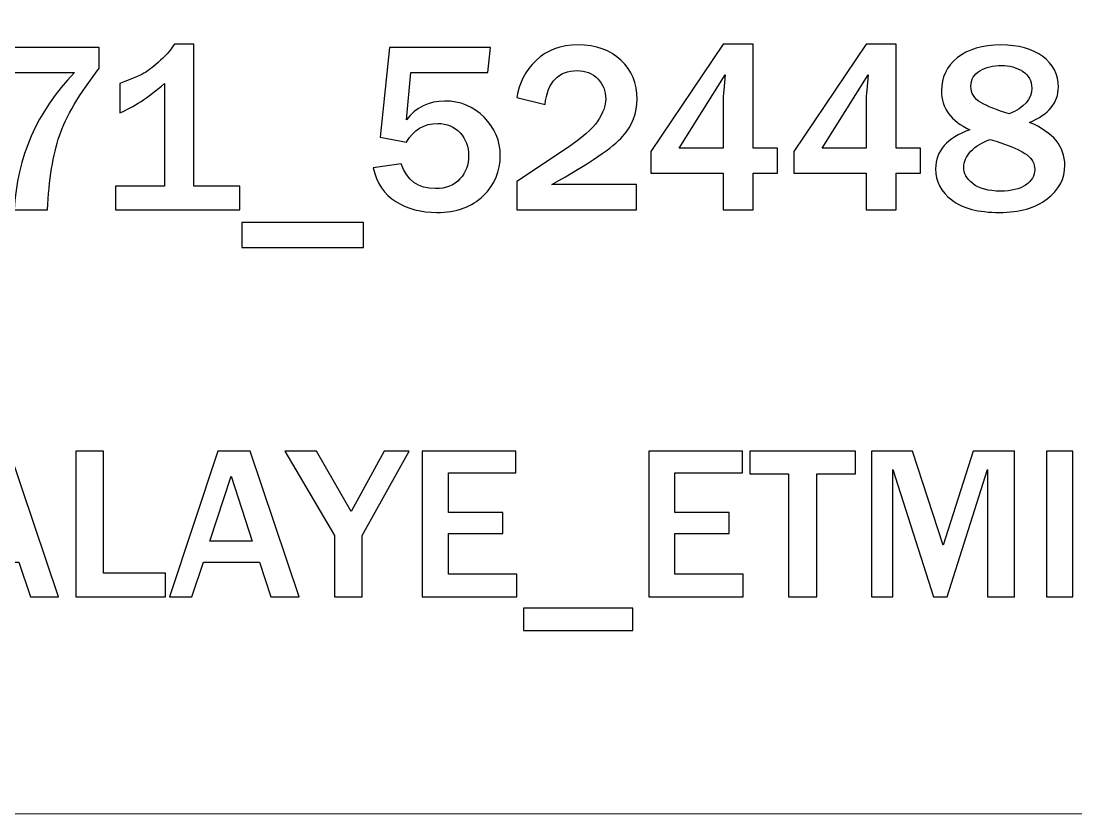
# Model space of a CAD drawing. Header units: millimetres. Extents: x -79 to 26, y -25 to 24.
# Drawn here: x -65.41 to -51.52, y -20.49 to -10.05 of the extents above; entities that cross this region are included whole.
import ezdxf

# ---------------------------------------------------------------- set-up
doc = ezdxf.new("R2010")
doc.units = ezdxf.units.MM
doc.header["$MEASUREMENT"] = 0
doc.layers.add('Layer 1', color=7, linetype='Continuous')

msp = doc.modelspace()

# ---------------------------------------------------------------- linework, layer by layer
at = {"layer": 'Layer 1', "color": 250, "lineweight": 18}
msp.add_open_spline([(-76.0797, 19.3105), (-76.0797, 19.3105), (-42.2797, 19.3105), (-42.2797, 19.3105), (-40.6274, 19.3105), (-39.2797, 17.9628), (-39.2797, 16.3105), (-39.2797, 16.3105), (-39.2797, -17.4895), (-39.2797, -17.4895), (-39.2797, -19.1418), (-40.6274, -20.4895), (-42.2797, -20.4895), (-42.2797, -20.4895), (-76.0797, -20.4895), (-76.0797, -20.4895), (-77.732, -20.4895), (-79.0797, -19.1418), (-79.0797, -17.4895), (-79.0797, -17.4895), (-79.0797, 16.3105), (-79.0797, 16.3105), (-79.0797, 17.9628), (-77.732, 19.3105), (-76.0797, 19.3105)], degree=3, knots=[0, 0, 0, 0, 0.125, 0.125, 0.125, 0.25, 0.25, 0.25, 0.375, 0.375, 0.375, 0.5, 0.5, 0.5, 0.625, 0.625, 0.625, 0.75, 0.75, 0.75, 0.875, 0.875, 0.875, 1, 1, 1, 1], dxfattribs=at)
at = {"layer": 'Layer 1', "color": 240}
for points, knots in [([(-65.896, -10.3963), (-65.896, -10.3963), (-64.3774, -10.3963), (-64.3774, -10.3963), (-64.3774, -10.3963), (-64.3774, -10.6691), (-64.3774, -10.6691), (-64.6409, -11.0109), (-64.8154, -11.3072), (-64.9017, -11.5578), (-64.9877, -11.8087), (-65.0397, -12.1342), (-65.0576, -12.5358), (-65.0576, -12.5358), (-65.4978, -12.5358), (-65.4978, -12.5358), (-65.4615, -11.8429), (-65.197, -11.2404), (-64.705, -10.7274), (-64.705, -10.7274), (-65.9288, -10.7274), (-65.9288, -10.7274), (-65.9288, -10.7274), (-65.896, -10.3963), (-65.896, -10.3963)], [0, 0, 0, 0, 0.125, 0.125, 0.125, 0.25, 0.25, 0.25, 0.375, 0.375, 0.375, 0.5, 0.5, 0.5, 0.625, 0.625, 0.625, 0.75, 0.75, 0.75, 0.875, 0.875, 0.875, 1, 1, 1, 1]), ([(-62.5265, -12.5358), (-62.5265, -12.5358), (-64.1643, -12.5358), (-64.1643, -12.5358), (-64.1643, -12.5358), (-64.1643, -12.2207), (-64.1643, -12.2207), (-64.1643, -12.2207), (-63.5199, -12.2207), (-63.5199, -12.2207), (-63.5199, -12.2207), (-63.5199, -10.8699), (-63.5199, -10.8699), (-63.7343, -11.0568), (-63.9292, -11.1852), (-64.1045, -11.2556), (-64.1045, -11.2556), (-64.1045, -10.8699), (-64.1045, -10.8699), (-63.9259, -10.8017), (-63.8142, -10.7537), (-63.7693, -10.725), (-63.7243, -10.696), (-63.6586, -10.6432), (-63.5717, -10.5651), (-63.4853, -10.4872), (-63.424, -10.4163), (-63.3885, -10.3526), (-63.3885, -10.3526), (-63.1313, -10.3526), (-63.1313, -10.3526), (-63.1313, -10.3526), (-63.1313, -12.2207), (-63.1313, -12.2207), (-63.1313, -12.2207), (-62.5265, -12.2207), (-62.5265, -12.2207), (-62.5265, -12.2207), (-62.5265, -12.5358), (-62.5265, -12.5358)], [0, 0, 0, 0, 0.0769231, 0.0769231, 0.0769231, 0.1538462, 0.1538462, 0.1538462, 0.2307692, 0.2307692, 0.2307692, 0.3076923, 0.3076923, 0.3076923, 0.3846154, 0.3846154, 0.3846154, 0.4615385, 0.4615385, 0.4615385, 0.5384615, 0.5384615, 0.5384615, 0.6153846, 0.6153846, 0.6153846, 0.6923077, 0.6923077, 0.6923077, 0.7692308, 0.7692308, 0.7692308, 0.8461538, 0.8461538, 0.8461538, 0.9230769, 0.9230769, 0.9230769, 1, 1, 1, 1]), ([(-60.5566, -10.3963), (-60.5566, -10.3963), (-59.2261, -10.3963), (-59.2261, -10.3963), (-59.2261, -10.3963), (-59.2607, -10.7274), (-59.2607, -10.7274), (-59.2607, -10.7274), (-60.2745, -10.7274), (-60.2745, -10.7274), (-60.2745, -10.7274), (-60.3342, -11.3477), (-60.3342, -11.3477), (-60.2056, -11.1839), (-60.0378, -11.1018), (-59.8309, -11.1018), (-59.6252, -11.1018), (-59.4517, -11.1729), (-59.3099, -11.3149), (-59.1684, -11.4571), (-59.0977, -11.6259), (-59.0977, -11.8211), (-59.0977, -12.0249), (-59.1716, -12.2002), (-59.3202, -12.3475), (-59.4685, -12.4948), (-59.6723, -12.5686), (-59.9313, -12.5686), (-60.1372, -12.5686), (-60.317, -12.5211), (-60.4712, -12.4259), (-60.6253, -12.3309), (-60.7254, -12.1831), (-60.7712, -11.9825), (-60.7712, -11.9825), (-60.4015, -11.9278), (-60.4015, -11.9278), (-60.3294, -12.1458), (-60.1795, -12.2552), (-59.9518, -12.2552), (-59.8116, -12.2552), (-59.7039, -12.2126), (-59.6281, -12.1282), (-59.5524, -12.0438), (-59.5145, -11.9412), (-59.5145, -11.8211), (-59.5145, -11.7019), (-59.5521, -11.6015), (-59.6273, -11.5194), (-59.7025, -11.4374), (-59.8003, -11.3966), (-59.9206, -11.3966), (-60.102, -11.3966), (-60.24, -11.4794), (-60.3342, -11.6454), (-60.3342, -11.6454), (-60.6789, -11.5781), (-60.6789, -11.5781), (-60.6789, -11.5781), (-60.5566, -10.3963), (-60.5566, -10.3963)], [0, 0, 0, 0, 0.05, 0.05, 0.05, 0.1, 0.1, 0.1, 0.15, 0.15, 0.15, 0.2, 0.2, 0.2, 0.25, 0.25, 0.25, 0.3, 0.3, 0.3, 0.35, 0.35, 0.35, 0.4, 0.4, 0.4, 0.45, 0.45, 0.45, 0.5, 0.5, 0.5, 0.55, 0.55, 0.55, 0.6, 0.6, 0.6, 0.65, 0.65, 0.65, 0.7, 0.7, 0.7, 0.75, 0.75, 0.75, 0.8, 0.8, 0.8, 0.85, 0.85, 0.85, 0.9, 0.9, 0.9, 0.95, 0.95, 0.95, 1, 1, 1, 1]), ([(-57.3034, -12.2019), (-57.3034, -12.2019), (-57.3034, -12.5358), (-57.3034, -12.5358), (-57.3034, -12.5358), (-58.8798, -12.5358), (-58.8798, -12.5358), (-58.8798, -12.5358), (-58.8798, -12.1611), (-58.8798, -12.1611), (-58.8798, -12.1611), (-58.2248, -11.7254), (-58.2248, -11.7254), (-58.021, -11.5897), (-57.8843, -11.4692), (-57.8141, -11.3641), (-57.7444, -11.2594), (-57.7091, -11.1629), (-57.7091, -11.0754), (-57.7091, -10.9694), (-57.7444, -10.881), (-57.8141, -10.8087), (-57.8843, -10.7367), (-57.9752, -10.7007), (-58.0867, -10.7007), (-58.3313, -10.7007), (-58.4719, -10.8492), (-58.5085, -11.1474), (-58.5085, -11.1474), (-58.8798, -11.0548), (-58.8798, -11.0548), (-58.8517, -10.8644), (-58.767, -10.7019), (-58.6268, -10.5665), (-58.4862, -10.4313), (-58.3021, -10.3635), (-58.0743, -10.3635), (-57.8382, -10.3635), (-57.6495, -10.4308), (-57.5085, -10.5649), (-57.3676, -10.699), (-57.2973, -10.8699), (-57.2973, -11.0766), (-57.2973, -11.2597), (-57.3599, -11.4227), (-57.4848, -11.5663), (-57.6105, -11.7101), (-57.9213, -11.9221), (-58.4175, -12.2019), (-58.4175, -12.2019), (-57.3034, -12.2019), (-57.3034, -12.2019)], [0, 0, 0, 0, 0.0588235, 0.0588235, 0.0588235, 0.1176471, 0.1176471, 0.1176471, 0.1764706, 0.1764706, 0.1764706, 0.2352941, 0.2352941, 0.2352941, 0.2941176, 0.2941176, 0.2941176, 0.3529412, 0.3529412, 0.3529412, 0.4117647, 0.4117647, 0.4117647, 0.4705882, 0.4705882, 0.4705882, 0.5294118, 0.5294118, 0.5294118, 0.5882353, 0.5882353, 0.5882353, 0.6470588, 0.6470588, 0.6470588, 0.7058824, 0.7058824, 0.7058824, 0.7647059, 0.7647059, 0.7647059, 0.8235294, 0.8235294, 0.8235294, 0.8823529, 0.8823529, 0.8823529, 0.9411765, 0.9411765, 0.9411765, 1, 1, 1, 1]), ([(-55.7676, -12.5358), (-55.7676, -12.5358), (-56.1638, -12.5358), (-56.1638, -12.5358), (-56.1638, -12.5358), (-56.1638, -12.0499), (-56.1638, -12.0499), (-56.1638, -12.0499), (-57.1139, -12.0499), (-57.1139, -12.0499), (-57.1139, -12.0499), (-57.1139, -11.7678), (-57.1139, -11.7678), (-57.1139, -11.7678), (-56.1638, -10.3528), (-56.1638, -10.3528), (-56.1638, -10.3528), (-55.7676, -10.3528), (-55.7676, -10.3528), (-55.7676, -10.3528), (-55.7676, -11.721), (-55.7676, -11.721), (-55.7676, -11.721), (-55.4462, -11.721), (-55.4462, -11.721), (-55.4462, -11.721), (-55.4462, -12.0499), (-55.4462, -12.0499), (-55.4462, -12.0499), (-55.7676, -12.0499), (-55.7676, -12.0499), (-55.7676, -12.0499), (-55.7676, -12.5358), (-55.7676, -12.5358)], [0, 0, 0, 0, 0.0909091, 0.0909091, 0.0909091, 0.1818182, 0.1818182, 0.1818182, 0.2727273, 0.2727273, 0.2727273, 0.3636364, 0.3636364, 0.3636364, 0.4545455, 0.4545455, 0.4545455, 0.5454545, 0.5454545, 0.5454545, 0.6363636, 0.6363636, 0.6363636, 0.7272727, 0.7272727, 0.7272727, 0.8181818, 0.8181818, 0.8181818, 0.9090909, 0.9090909, 0.9090909, 1, 1, 1, 1]), ([(-53.8852, -12.5358), (-53.8852, -12.5358), (-54.2815, -12.5358), (-54.2815, -12.5358), (-54.2815, -12.5358), (-54.2815, -12.0499), (-54.2815, -12.0499), (-54.2815, -12.0499), (-55.2316, -12.0499), (-55.2316, -12.0499), (-55.2316, -12.0499), (-55.2316, -11.7678), (-55.2316, -11.7678), (-55.2316, -11.7678), (-54.2815, -10.3528), (-54.2815, -10.3528), (-54.2815, -10.3528), (-53.8852, -10.3528), (-53.8852, -10.3528), (-53.8852, -10.3528), (-53.8852, -11.721), (-53.8852, -11.721), (-53.8852, -11.721), (-53.5639, -11.721), (-53.5639, -11.721), (-53.5639, -11.721), (-53.5639, -12.0499), (-53.5639, -12.0499), (-53.5639, -12.0499), (-53.8852, -12.0499), (-53.8852, -12.0499), (-53.8852, -12.0499), (-53.8852, -12.5358), (-53.8852, -12.5358)], [0, 0, 0, 0, 0.0909091, 0.0909091, 0.0909091, 0.1818182, 0.1818182, 0.1818182, 0.2727273, 0.2727273, 0.2727273, 0.3636364, 0.3636364, 0.3636364, 0.4545455, 0.4545455, 0.4545455, 0.5454545, 0.5454545, 0.5454545, 0.6363636, 0.6363636, 0.6363636, 0.7272727, 0.7272727, 0.7272727, 0.8181818, 0.8181818, 0.8181818, 0.9090909, 0.9090909, 0.9090909, 1, 1, 1, 1]), ([(-52.914, -11.4795), (-53.1643, -11.3644), (-53.2898, -11.1937), (-53.2898, -10.967), (-53.2898, -10.7916), (-53.2206, -10.647), (-53.082, -10.5336), (-52.944, -10.4203), (-52.7502, -10.3635), (-52.5015, -10.3635), (-52.275, -10.3635), (-52.0928, -10.4143), (-51.9552, -10.5158), (-51.8182, -10.617), (-51.7493, -10.7513), (-51.7493, -10.9184), (-51.7493, -11.1222), (-51.8761, -11.2768), (-52.1301, -11.3825), (-51.8199, -11.515), (-51.665, -11.7025), (-51.665, -11.945), (-51.665, -12.1245), (-51.7423, -12.2737), (-51.8974, -12.3917), (-52.0526, -12.5095), (-52.2616, -12.5687), (-52.5251, -12.5687), (-52.803, -12.5687), (-53.0129, -12.5143), (-53.1544, -12.4049), (-53.2958, -12.2955), (-53.3663, -12.1585), (-53.3663, -11.9933), (-53.3663, -11.7585), (-53.2156, -11.5871), (-52.914, -11.4795)], [0, 0, 0, 0, 0.0833333, 0.0833333, 0.0833333, 0.1666667, 0.1666667, 0.1666667, 0.25, 0.25, 0.25, 0.3333333, 0.3333333, 0.3333333, 0.4166667, 0.4166667, 0.4166667, 0.5, 0.5, 0.5, 0.5833333, 0.5833333, 0.5833333, 0.6666667, 0.6666667, 0.6666667, 0.75, 0.75, 0.75, 0.8333333, 0.8333333, 0.8333333, 0.9166667, 0.9166667, 0.9166667, 1, 1, 1, 1]), ([(-52.3965, -11.271), (-52.1993, -11.1895), (-52.1004, -11.0764), (-52.1004, -10.9307), (-52.1004, -10.836), (-52.1404, -10.7622), (-52.2211, -10.7101), (-52.3015, -10.658), (-52.3946, -10.6317), (-52.5001, -10.6317), (-52.6098, -10.6317), (-52.7041, -10.6551), (-52.7831, -10.7022), (-52.8617, -10.7493), (-52.9011, -10.8176), (-52.9011, -10.9076), (-52.9011, -11.0007), (-52.8583, -11.0714), (-52.7728, -11.1208), (-52.6868, -11.1697), (-52.5616, -11.22), (-52.3965, -11.271)], [0, 0, 0, 0, 0.1428571, 0.1428571, 0.1428571, 0.2857143, 0.2857143, 0.2857143, 0.4285714, 0.4285714, 0.4285714, 0.5714286, 0.5714286, 0.5714286, 0.7142857, 0.7142857, 0.7142857, 0.8571429, 0.8571429, 0.8571429, 1, 1, 1, 1]), ([(-56.1359, -10.7554), (-56.1359, -10.7554), (-56.7423, -11.721), (-56.7423, -11.721), (-56.7423, -11.721), (-56.1638, -11.721), (-56.1638, -11.721), (-56.1638, -11.721), (-56.1638, -11.1301), (-56.1638, -11.1301), (-56.1638, -11.0675), (-56.161, -11.011), (-56.1547, -10.9604), (-56.1547, -10.9604), (-56.1359, -10.7554), (-56.1359, -10.7554)], [0, 0, 0, 0, 0.2, 0.2, 0.2, 0.4, 0.4, 0.4, 0.6, 0.6, 0.6, 0.8, 0.8, 0.8, 1, 1, 1, 1]), ([(-54.2537, -10.7554), (-54.2537, -10.7554), (-54.86, -11.721), (-54.86, -11.721), (-54.86, -11.721), (-54.2815, -11.721), (-54.2815, -11.721), (-54.2815, -11.721), (-54.2815, -11.1301), (-54.2815, -11.1301), (-54.2815, -11.0675), (-54.2786, -11.011), (-54.2723, -10.9604), (-54.2723, -10.9604), (-54.2537, -10.7554), (-54.2537, -10.7554)], [0, 0, 0, 0, 0.2, 0.2, 0.2, 0.4, 0.4, 0.4, 0.6, 0.6, 0.6, 0.8, 0.8, 0.8, 1, 1, 1, 1]), ([(-52.6487, -11.6062), (-52.7531, -11.6441), (-52.8375, -11.6959), (-52.9011, -11.7622), (-52.965, -11.8284), (-52.9965, -11.8995), (-52.9965, -11.9747), (-52.9965, -12.0522), (-52.9569, -12.1235), (-52.8767, -12.1895), (-52.797, -12.2553), (-52.6742, -12.2881), (-52.5077, -12.2881), (-52.3697, -12.2881), (-52.2608, -12.2615), (-52.1814, -12.2076), (-52.1012, -12.1535), (-52.0615, -12.0851), (-52.0615, -12.0012), (-52.0615, -11.9291), (-52.0946, -11.8661), (-52.1609, -11.8119), (-52.2269, -11.7575), (-52.3899, -11.6891), (-52.6487, -11.6062)], [0, 0, 0, 0, 0.125, 0.125, 0.125, 0.25, 0.25, 0.25, 0.375, 0.375, 0.375, 0.5, 0.5, 0.5, 0.625, 0.625, 0.625, 0.75, 0.75, 0.75, 0.875, 0.875, 0.875, 1, 1, 1, 1]), ([(-62.5016, -12.7034), (-62.5016, -12.7034), (-60.8967, -12.7034), (-60.8967, -12.7034), (-60.8967, -12.7034), (-60.8967, -13.0292), (-60.8967, -13.0292), (-60.8967, -13.0292), (-62.5016, -13.0292), (-62.5016, -13.0292), (-62.5016, -13.0292), (-62.5016, -12.7034), (-62.5016, -12.7034)], [0, 0, 0, 0, 0.25, 0.25, 0.25, 0.5, 0.5, 0.5, 0.75, 0.75, 0.75, 1, 1, 1, 1]), ([(-64.9148, -17.6311), (-64.9148, -17.6311), (-65.284, -17.6311), (-65.284, -17.6311), (-65.284, -17.6311), (-65.437, -17.1748), (-65.437, -17.1748), (-65.437, -17.1748), (-66.1744, -17.1748), (-66.1744, -17.1748), (-66.1744, -17.1748), (-66.3246, -17.6311), (-66.3246, -17.6311), (-66.3246, -17.6311), (-66.6196, -17.6311), (-66.6196, -17.6311), (-66.6196, -17.6311), (-65.9835, -15.7146), (-65.9835, -15.7146), (-65.9835, -15.7146), (-65.558, -15.7146), (-65.558, -15.7146), (-65.558, -15.7146), (-64.9148, -17.6311), (-64.9148, -17.6311)], [0, 0, 0, 0, 0.125, 0.125, 0.125, 0.25, 0.25, 0.25, 0.375, 0.375, 0.375, 0.5, 0.5, 0.5, 0.625, 0.625, 0.625, 0.75, 0.75, 0.75, 0.875, 0.875, 0.875, 1, 1, 1, 1]), ([(-63.5052, -17.6311), (-63.5052, -17.6311), (-64.6845, -17.6311), (-64.6845, -17.6311), (-64.6845, -17.6311), (-64.6845, -15.7146), (-64.6845, -15.7146), (-64.6845, -15.7146), (-64.3212, -15.7146), (-64.3212, -15.7146), (-64.3212, -15.7146), (-64.3212, -17.3182), (-64.3212, -17.3182), (-64.3212, -17.3182), (-63.5052, -17.3182), (-63.5052, -17.3182), (-63.5052, -17.3182), (-63.5052, -17.6311), (-63.5052, -17.6311)], [0, 0, 0, 0, 0.1666667, 0.1666667, 0.1666667, 0.3333333, 0.3333333, 0.3333333, 0.5, 0.5, 0.5, 0.6666667, 0.6666667, 0.6666667, 0.8333333, 0.8333333, 0.8333333, 1, 1, 1, 1]), ([(-61.7472, -17.6311), (-61.7472, -17.6311), (-62.1164, -17.6311), (-62.1164, -17.6311), (-62.1164, -17.6311), (-62.2694, -17.1748), (-62.2694, -17.1748), (-62.2694, -17.1748), (-63.0068, -17.1748), (-63.0068, -17.1748), (-63.0068, -17.1748), (-63.1569, -17.6311), (-63.1569, -17.6311), (-63.1569, -17.6311), (-63.452, -17.6311), (-63.452, -17.6311), (-63.452, -17.6311), (-62.8159, -15.7146), (-62.8159, -15.7146), (-62.8159, -15.7146), (-62.3904, -15.7146), (-62.3904, -15.7146), (-62.3904, -15.7146), (-61.7472, -17.6311), (-61.7472, -17.6311)], [0, 0, 0, 0, 0.125, 0.125, 0.125, 0.25, 0.25, 0.25, 0.375, 0.375, 0.375, 0.5, 0.5, 0.5, 0.625, 0.625, 0.625, 0.75, 0.75, 0.75, 0.875, 0.875, 0.875, 1, 1, 1, 1]), ([(-60.916, -17.6311), (-60.916, -17.6311), (-61.2825, -17.6311), (-61.2825, -17.6311), (-61.2825, -17.6311), (-61.2825, -16.8225), (-61.2825, -16.8225), (-61.2825, -16.8225), (-61.9352, -15.7146), (-61.9352, -15.7146), (-61.9352, -15.7146), (-61.5171, -15.7146), (-61.5171, -15.7146), (-61.5171, -15.7146), (-61.0622, -16.5051), (-61.0622, -16.5051), (-61.0622, -16.5051), (-60.6267, -15.7146), (-60.6267, -15.7146), (-60.6267, -15.7146), (-60.2954, -15.7146), (-60.2954, -15.7146), (-60.2954, -15.7146), (-60.916, -16.8225), (-60.916, -16.8225), (-60.916, -16.8225), (-60.916, -17.6311), (-60.916, -17.6311)], [0, 0, 0, 0, 0.1111111, 0.1111111, 0.1111111, 0.2222222, 0.2222222, 0.2222222, 0.3333333, 0.3333333, 0.3333333, 0.4444444, 0.4444444, 0.4444444, 0.5555556, 0.5555556, 0.5555556, 0.6666667, 0.6666667, 0.6666667, 0.7777778, 0.7777778, 0.7777778, 0.8888889, 0.8888889, 0.8888889, 1, 1, 1, 1]), ([(-58.8787, -17.6311), (-58.8787, -17.6311), (-60.124, -17.6311), (-60.124, -17.6311), (-60.124, -17.6311), (-60.124, -15.7146), (-60.124, -15.7146), (-60.124, -15.7146), (-58.8913, -15.7146), (-58.8913, -15.7146), (-58.8913, -15.7146), (-58.8913, -15.9997), (-58.8913, -15.9997), (-58.8913, -15.9997), (-59.7788, -15.9997), (-59.7788, -15.9997), (-59.7788, -15.9997), (-59.7788, -16.519), (-59.7788, -16.519), (-59.7788, -16.519), (-59.0654, -16.519), (-59.0654, -16.519), (-59.0654, -16.519), (-59.0654, -16.7972), (-59.0654, -16.7972), (-59.0654, -16.7972), (-59.7788, -16.7972), (-59.7788, -16.7972), (-59.7788, -16.7972), (-59.7788, -17.3334), (-59.7788, -17.3334), (-59.7788, -17.3334), (-58.8787, -17.3334), (-58.8787, -17.3334), (-58.8787, -17.3334), (-58.8787, -17.6311), (-58.8787, -17.6311)], [0, 0, 0, 0, 0.0833333, 0.0833333, 0.0833333, 0.1666667, 0.1666667, 0.1666667, 0.25, 0.25, 0.25, 0.3333333, 0.3333333, 0.3333333, 0.4166667, 0.4166667, 0.4166667, 0.5, 0.5, 0.5, 0.5833333, 0.5833333, 0.5833333, 0.6666667, 0.6666667, 0.6666667, 0.75, 0.75, 0.75, 0.8333333, 0.8333333, 0.8333333, 0.9166667, 0.9166667, 0.9166667, 1, 1, 1, 1]), ([(-55.8979, -17.6311), (-55.8979, -17.6311), (-57.143, -17.6311), (-57.143, -17.6311), (-57.143, -17.6311), (-57.143, -15.7146), (-57.143, -15.7146), (-57.143, -15.7146), (-55.9105, -15.7146), (-55.9105, -15.7146), (-55.9105, -15.7146), (-55.9105, -15.9997), (-55.9105, -15.9997), (-55.9105, -15.9997), (-56.7978, -15.9997), (-56.7978, -15.9997), (-56.7978, -15.9997), (-56.7978, -16.519), (-56.7978, -16.519), (-56.7978, -16.519), (-56.0847, -16.519), (-56.0847, -16.519), (-56.0847, -16.519), (-56.0847, -16.7972), (-56.0847, -16.7972), (-56.0847, -16.7972), (-56.7978, -16.7972), (-56.7978, -16.7972), (-56.7978, -16.7972), (-56.7978, -17.3334), (-56.7978, -17.3334), (-56.7978, -17.3334), (-55.8979, -17.3334), (-55.8979, -17.3334), (-55.8979, -17.3334), (-55.8979, -17.6311), (-55.8979, -17.6311)], [0, 0, 0, 0, 0.0833333, 0.0833333, 0.0833333, 0.1666667, 0.1666667, 0.1666667, 0.25, 0.25, 0.25, 0.3333333, 0.3333333, 0.3333333, 0.4166667, 0.4166667, 0.4166667, 0.5, 0.5, 0.5, 0.5833333, 0.5833333, 0.5833333, 0.6666667, 0.6666667, 0.6666667, 0.75, 0.75, 0.75, 0.8333333, 0.8333333, 0.8333333, 0.9166667, 0.9166667, 0.9166667, 1, 1, 1, 1]), ([(-54.9303, -17.6311), (-54.9303, -17.6311), (-55.3011, -17.6311), (-55.3011, -17.6311), (-55.3011, -17.6311), (-55.3011, -16.011), (-55.3011, -16.011), (-55.3011, -16.011), (-55.8109, -16.011), (-55.8109, -16.011), (-55.8109, -16.011), (-55.8109, -15.7146), (-55.8109, -15.7146), (-55.8109, -15.7146), (-54.421, -15.7146), (-54.421, -15.7146), (-54.421, -15.7146), (-54.421, -16.011), (-54.421, -16.011), (-54.421, -16.011), (-54.9303, -16.011), (-54.9303, -16.011), (-54.9303, -16.011), (-54.9303, -17.6311), (-54.9303, -17.6311)], [0, 0, 0, 0, 0.125, 0.125, 0.125, 0.25, 0.25, 0.25, 0.375, 0.375, 0.375, 0.5, 0.5, 0.5, 0.625, 0.625, 0.625, 0.75, 0.75, 0.75, 0.875, 0.875, 0.875, 1, 1, 1, 1]), ([(-52.33, -17.6311), (-52.33, -17.6311), (-52.6827, -17.6311), (-52.6827, -17.6311), (-52.6827, -17.6311), (-52.6827, -15.9531), (-52.6827, -15.9531), (-52.6827, -15.9531), (-53.213, -17.6311), (-53.213, -17.6311), (-53.213, -17.6311), (-53.3944, -17.6311), (-53.3944, -17.6311), (-53.3944, -17.6311), (-53.9278, -15.9531), (-53.9278, -15.9531), (-53.9278, -15.9531), (-53.9278, -17.6311), (-53.9278, -17.6311), (-53.9278, -17.6311), (-54.2099, -17.6311), (-54.2099, -17.6311), (-54.2099, -17.6311), (-54.2099, -15.7146), (-54.2099, -15.7146), (-54.2099, -15.7146), (-53.6695, -15.7146), (-53.6695, -15.7146), (-53.6695, -15.7146), (-53.2679, -16.9487), (-53.2679, -16.9487), (-53.2679, -16.9487), (-52.8733, -15.7146), (-52.8733, -15.7146), (-52.8733, -15.7146), (-52.33, -15.7146), (-52.33, -15.7146), (-52.33, -15.7146), (-52.33, -17.6311), (-52.33, -17.6311)], [0, 0, 0, 0, 0.0769231, 0.0769231, 0.0769231, 0.1538462, 0.1538462, 0.1538462, 0.2307692, 0.2307692, 0.2307692, 0.3076923, 0.3076923, 0.3076923, 0.3846154, 0.3846154, 0.3846154, 0.4615385, 0.4615385, 0.4615385, 0.5384615, 0.5384615, 0.5384615, 0.6153846, 0.6153846, 0.6153846, 0.6923077, 0.6923077, 0.6923077, 0.7692308, 0.7692308, 0.7692308, 0.8461538, 0.8461538, 0.8461538, 0.9230769, 0.9230769, 0.9230769, 1, 1, 1, 1]), ([(-51.5619, -17.631), (-51.5619, -17.631), (-51.9072, -17.631), (-51.9072, -17.631), (-51.9072, -17.631), (-51.9072, -15.7146), (-51.9072, -15.7146), (-51.9072, -15.7146), (-51.5619, -15.7146), (-51.5619, -15.7146), (-51.5619, -15.7146), (-51.5619, -17.631), (-51.5619, -17.631)], [0, 0, 0, 0, 0.25, 0.25, 0.25, 0.5, 0.5, 0.5, 0.75, 0.75, 0.75, 1, 1, 1, 1]), ([(-62.3623, -16.8982), (-62.3623, -16.8982), (-62.6416, -16.043), (-62.6416, -16.043), (-62.6416, -16.043), (-62.9211, -16.8982), (-62.9211, -16.8982), (-62.9211, -16.8982), (-62.3623, -16.8982), (-62.3623, -16.8982)], [0, 0, 0, 0, 0.3333333, 0.3333333, 0.3333333, 0.6666667, 0.6666667, 0.6666667, 1, 1, 1, 1]), ([(-58.7917, -17.7814), (-58.7917, -17.7814), (-57.3538, -17.7814), (-57.3538, -17.7814), (-57.3538, -17.7814), (-57.3538, -18.0735), (-57.3538, -18.0735), (-57.3538, -18.0735), (-58.7917, -18.0735), (-58.7917, -18.0735), (-58.7917, -18.0735), (-58.7917, -17.7814), (-58.7917, -17.7814)], [0, 0, 0, 0, 0.25, 0.25, 0.25, 0.5, 0.5, 0.5, 0.75, 0.75, 0.75, 1, 1, 1, 1])]:
    msp.add_open_spline(points, degree=3, knots=knots, dxfattribs=at)

doc.saveas('drawing.dxf')
